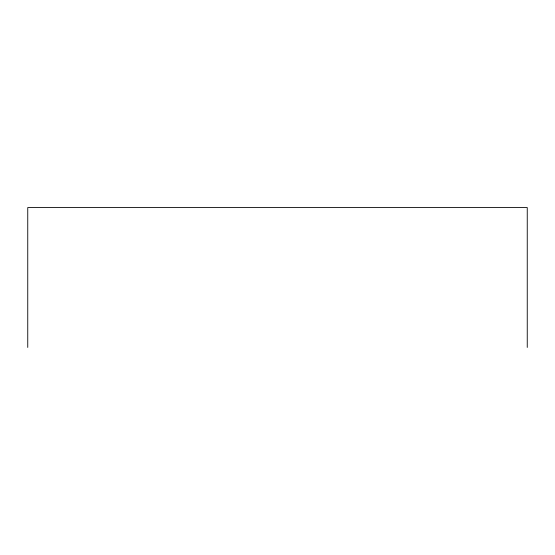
<?xml version="1.0" encoding="UTF-8"?>
<svg xmlns="http://www.w3.org/2000/svg" width="555" height="555" viewBox="0 0 555 555"><rect width="100%" height="100%" fill="white"/><g stroke="black" fill="none" stroke-linecap="round" stroke-linejoin="round"><path stroke-width="0.83" d="M527.25 347.437L527.25 207.563L27.75 207.563L27.75 347.437"/></g></svg>
